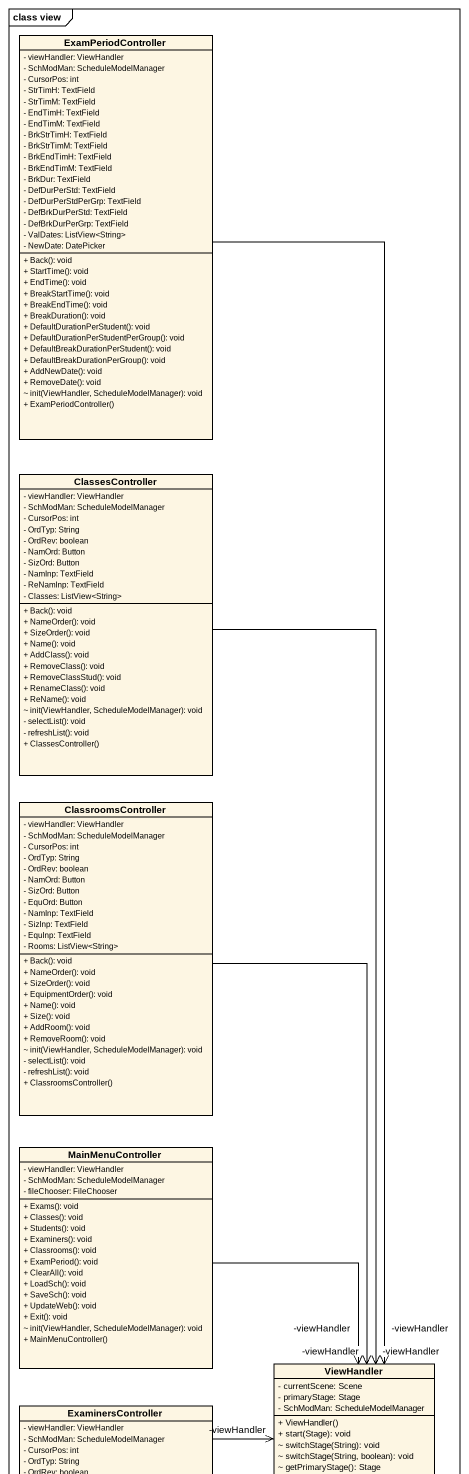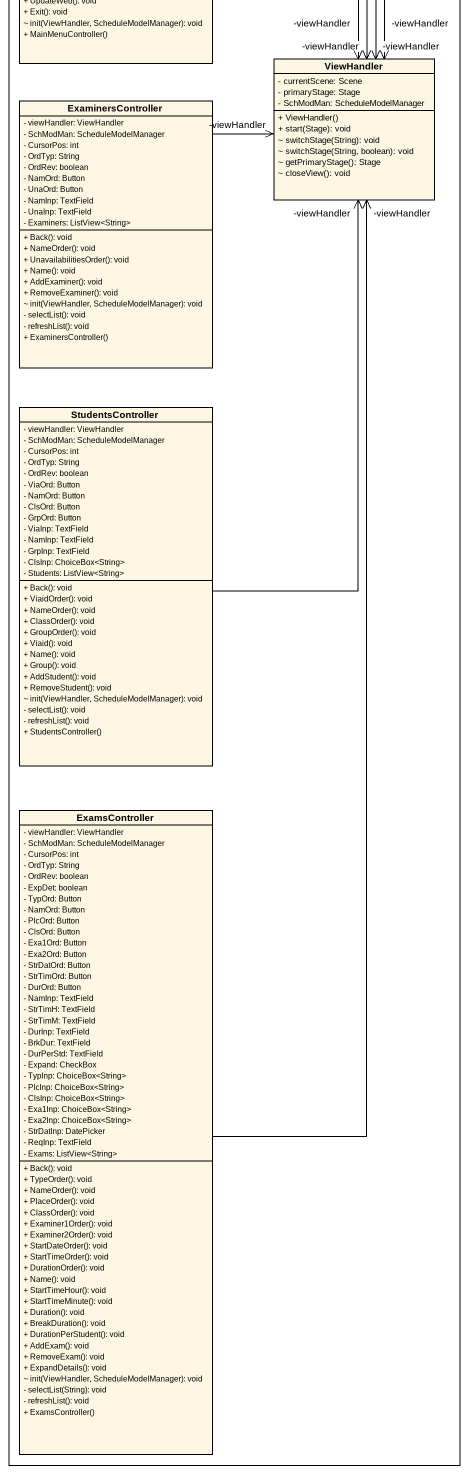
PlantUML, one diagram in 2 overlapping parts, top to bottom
@startuml
mainframe class view
hide circle
hide empty members
skinparam classAttributeIconSize 0
class ExamPeriodController {
  - viewHandler: ViewHandler
  - SchModMan: ScheduleModelManager
  - CursorPos: int
  - StrTimH: TextField
  - StrTimM: TextField
  - EndTimH: TextField
  - EndTimM: TextField
  - BrkStrTimH: TextField
  - BrkStrTimM: TextField
  - BrkEndTimH: TextField
  - BrkEndTimM: TextField
  - BrkDur: TextField
  - DefDurPerStd: TextField
  - DefDurPerStdPerGrp: TextField
  - DefBrkDurPerStd: TextField
  - DefBrkDurPerGrp: TextField
  - ValDates: ListView<String>
  - NewDate: DatePicker
  + Back(): void
  + StartTime(): void
  + EndTime(): void
  + BreakStartTime(): void
  + BreakEndTime(): void
  + BreakDuration(): void
  + DefaultDurationPerStudent(): void
  + DefaultDurationPerStudentPerGroup(): void
  + DefaultBreakDurationPerStudent(): void
  + DefaultBreakDurationPerGroup(): void
  + AddNewDate(): void
  + RemoveDate(): void
  ~ init(ViewHandler, ScheduleModelManager): void
  + ExamPeriodController()
}
class ClassesController {
  - viewHandler: ViewHandler
  - SchModMan: ScheduleModelManager
  - CursorPos: int
  - OrdTyp: String
  - OrdRev: boolean
  - NamOrd: Button
  - SizOrd: Button
  - NamInp: TextField
  - ReNamInp: TextField
  - Classes: ListView<String>
  + Back(): void
  + NameOrder(): void
  + SizeOrder(): void
  + Name(): void
  + AddClass(): void
  + RemoveClass(): void
  + RemoveClassStud(): void
  + RenameClass(): void
  + ReName(): void
  ~ init(ViewHandler, ScheduleModelManager): void
  - selectList(): void
  - refreshList(): void
  + ClassesController()
}
class ClassroomsController {
  - viewHandler: ViewHandler
  - SchModMan: ScheduleModelManager
  - CursorPos: int
  - OrdTyp: String
  - OrdRev: boolean
  - NamOrd: Button
  - SizOrd: Button
  - EquOrd: Button
  - NamInp: TextField
  - SizInp: TextField
  - EquInp: TextField
  - Rooms: ListView<String>
  + Back(): void
  + NameOrder(): void
  + SizeOrder(): void
  + EquipmentOrder(): void
  + Name(): void
  + Size(): void
  + AddRoom(): void
  + RemoveRoom(): void
  ~ init(ViewHandler, ScheduleModelManager): void
  - selectList(): void
  - refreshList(): void
  + ClassroomsController()
}
class MainMenuController {
  - viewHandler: ViewHandler
  - SchModMan: ScheduleModelManager
  - fileChooser: FileChooser
  + Exams(): void
  + Classes(): void
  + Students(): void
  + Examiners(): void
  + Classrooms(): void
  + ExamPeriod(): void
  + ClearAll(): void
  + LoadSch(): void
  + SaveSch(): void
  + UpdateWeb(): void
  + Exit(): void
  ~ init(ViewHandler, ScheduleModelManager): void
  + MainMenuController()
}
class ViewHandler {
  - currentScene: Scene
  - primaryStage: Stage
  - SchModMan: ScheduleModelManager
  + ViewHandler()
  + start(Stage): void
  ~ switchStage(String): void
  ~ switchStage(String, boolean): void
  ~ getPrimaryStage(): Stage
  ~ closeView(): void
}
class ExaminersController {
  - viewHandler: ViewHandler
  - SchModMan: ScheduleModelManager
  - CursorPos: int
  - OrdTyp: String
  - OrdRev: boolean
  - NamOrd: Button
  - UnaOrd: Button
  - NamInp: TextField
  - UnaInp: TextField
  - Examiners: ListView<String>
  + Back(): void
  + NameOrder(): void
  + UnavailabilitiesOrder(): void
  + Name(): void
  + AddExaminer(): void
  + RemoveExaminer(): void
  ~ init(ViewHandler, ScheduleModelManager): void
  - selectList(): void
  - refreshList(): void
  + ExaminersController()
}
class StudentsController {
  - viewHandler: ViewHandler
  - SchModMan: ScheduleModelManager
  - CursorPos: int
  - OrdTyp: String
  - OrdRev: boolean
  - ViaOrd: Button
  - NamOrd: Button
  - ClsOrd: Button
  - GrpOrd: Button
  - ViaInp: TextField
  - NamInp: TextField
  - GrpInp: TextField
  - ClsInp: ChoiceBox<String>
  - Students: ListView<String>
  + Back(): void
  + ViaidOrder(): void
  + NameOrder(): void
  + ClassOrder(): void
  + GroupOrder(): void
  + Viaid(): void
  + Name(): void
  + Group(): void
  + AddStudent(): void
  + RemoveStudent(): void
  ~ init(ViewHandler, ScheduleModelManager): void
  - selectList(): void
  - refreshList(): void
  + StudentsController()
}
class ExamsController {
  - viewHandler: ViewHandler
  - SchModMan: ScheduleModelManager
  - CursorPos: int
  - OrdTyp: String
  - OrdRev: boolean
  - ExpDet: boolean
  - TypOrd: Button
  - NamOrd: Button
  - PlcOrd: Button
  - ClsOrd: Button
  - Exa1Ord: Button
  - Exa2Ord: Button
  - StrDatOrd: Button
  - StrTimOrd: Button
  - DurOrd: Button
  - NamInp: TextField
  - StrTimH: TextField
  - StrTimM: TextField
  - DurInp: TextField
  - BrkDur: TextField
  - DurPerStd: TextField
  - Expand: CheckBox
  - TypInp: ChoiceBox<String>
  - PlcInp: ChoiceBox<String>
  - ClsInp: ChoiceBox<String>
  - Exa1Inp: ChoiceBox<String>
  - Exa2Inp: ChoiceBox<String>
  - StrDatInp: DatePicker
  - ReqInp: TextField
  - Exams: ListView<String>
  + Back(): void
  + TypeOrder(): void
  + NameOrder(): void
  + PlaceOrder(): void
  + ClassOrder(): void
  + Examiner1Order(): void
  + Examiner2Order(): void
  + StartDateOrder(): void
  + StartTimeOrder(): void
  + DurationOrder(): void
  + Name(): void
  + StartTimeHour(): void
  + StartTimeMinute(): void
  + Duration(): void
  + BreakDuration(): void
  + DurationPerStudent(): void
  + AddExam(): void
  + RemoveExam(): void
  + ExpandDetails(): void
  ~ init(ViewHandler, ScheduleModelManager): void
  - selectList(String): void
  - refreshList(): void
  + ExamsController()
}
ExamPeriodController --> "-viewHandler" ViewHandler
ClassesController --> "-viewHandler" ViewHandler
ClassroomsController --> "-viewHandler" ViewHandler
MainMenuController --> "-viewHandler" ViewHandler
ExaminersController -right-> "-viewHandler" ViewHandler
StudentsController -up-> "-viewHandler" ViewHandler
ExamsController -up-> "-viewHandler" ViewHandler
@enduml
